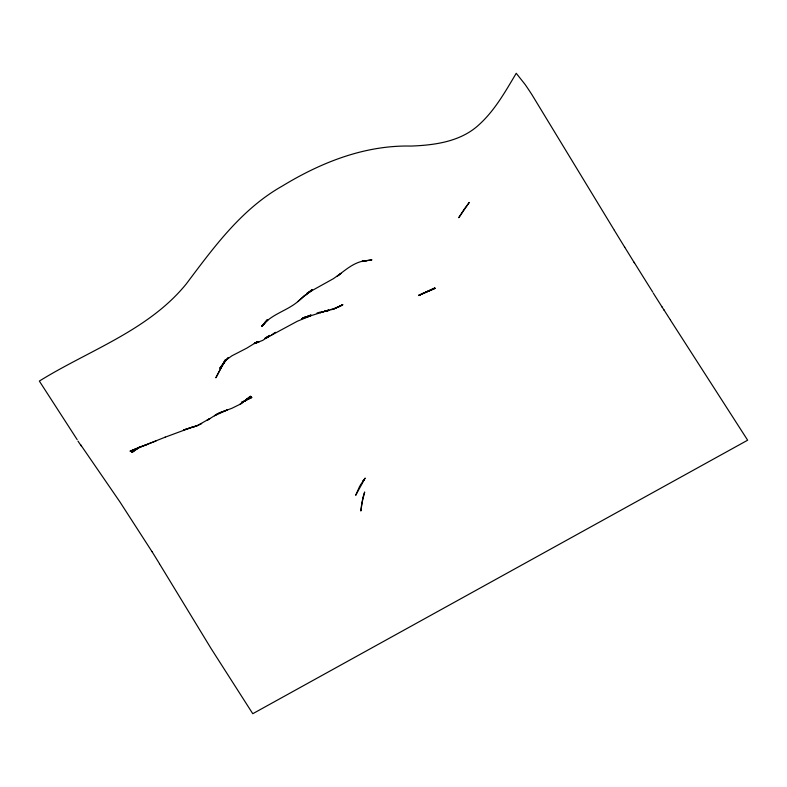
<?xml version="1.0" encoding="UTF-8"?>
<svg xmlns="http://www.w3.org/2000/svg" width="787" height="787" viewBox="0 0 787 787"><rect width="100%" height="100%" fill="white"/><g stroke="black" fill="none" stroke-linecap="round" stroke-linejoin="round"><path stroke-width="1.18" d="M359.521 486.651L355.694 495.298L365.168 478.073L359.974 485.736M224.974 360.121L215.854 377.799L225.426 360.043L220.35 368.65L225.357 360.633L219.76 368.247L228.387 357.583L224.787 360.967L231.899 355.822L246.734 348.169L257.634 341.479L254.309 343.594L262.769 340.348L269.98 335.596L266.655 337.79L297.319 321.253L310.294 315.892L301.657 318.676L328.671 310.058L319.935 312.705L333.885 309.006L342.542 304.854L333.885 309.006M267.344 319.778L265.062 322.365L267.285 319.975M337.18 276.217L341.086 273.325L333.245 278.765L306.684 293.551L312.439 290.137L304.933 295.479L312.006 289.665L297.663 301.755C286.566 311.072 270.984 314.298 261.953 326.152L267.265 319.984M297.791 301.647L304.51 295.391M267.974 319.975L264.825 322.808M337.318 276.119C346.132 269.38 354.907 261.559 366.506 260.576L361.912 261.5L371.956 259.838L362.305 261.195M271.535 335.016L275.322 332.33M138.65 447.724L132.098 452.338L138.896 447.567M267.905 336.433L264.934 338.38L269.715 335.4M207.011 420.337L209.863 418.566L197.389 425.57L183.45 430.036L192.323 427.144L164.985 437.247M138.581 447.685L131.557 452.023L139.329 447.291L130.553 451.522L139.092 447.547L130.003 451.187L165.29 437.129M207.109 420.347L218.186 413.391L214.467 415.752L227.177 409.978L218.786 413.116L231.801 408.325L240.153 404.233L250.551 396.195L244.019 401.508L250.955 396.599L244.108 401.321L251.289 396.894L244.255 401.065L251.938 397.425L244.403 400.986M338.43 307.028L342.866 304.746L334.347 308.465M197.389 425.57L201.698 423.622M147.258 444.488L138.423 447.675L156.023 440.976M306.92 316.59L311.131 315.007L307.835 316.207M192.894 427.174L197.222 425.61L192.736 427.223M303.408 317.751L306.733 316.61M330.983 309.498L333.226 308.809M303.369 317.81L310.875 315.577L303.034 317.791M241.452 402.088L244.826 401.095M317.013 313.019L320.339 312.055M258.697 342.089L254.663 343.211L258.864 342.05M324.942 311.013L326.91 310.54M329.192 310.344L325.848 311.081L329.36 310.314M80.54 444.616L119.968 501.978L152.048 551.717M77.185 439.648L39.35 381.075C89 350.215 148.399 330.56 186.303 283.891C213.749 247.354 241.57 209.008 282.218 186.096C321.126 162.368 364.863 145.024 411.119 146.067C435.211 145.142 461.192 141.591 479.48 124.297C495.102 109.993 505.49 91.272 516.242 73.289L525.057 84.406A152.452 5.657 60.7 0 1 532.012 94.814L614.244 230.119M670.376 319.984L747.65 440.199L252.765 713.711L211.113 648.577L159.613 563.994M661.956 306.802L664.1 310.167M634.538 263.094L624.642 247.079M81.277 445.973A351.071 13.123 60.8 0 1 77.982 441.113M624.721 247.236A554.412 20.59 60.7 0 1 614.322 230.276M652.757 292.115A828.455 30.693 60.7 0 1 634.096 262.258M662.054 306.989A866.91 32.159 60.7 0 1 653.279 293.108M151.911 551.461A307.274 11.412 60.7 0 1 159.486 563.738M670.16 319.581A804.963 29.837 60.7 0 1 663.874 309.753M361.715 503.867L360.849 511.009L362.876 497.63L364.666 491.993L361.715 503.867M464.025 209.46L458.782 217.684L469.249 202.446L464.025 209.46M362.63 481.536L364.096 479.814L362.63 481.536M264.953 322.513L262.219 326.133L264.953 322.513M264.914 322.621L262.032 326.143L264.875 322.719M243.754 401.537L240.153 404.233L243.754 401.537M434.739 288.022L418.527 295.528L434.739 288.022M422.786 293.462L418.694 295.489L435.26 288.308L422.786 293.462"/></g></svg>
